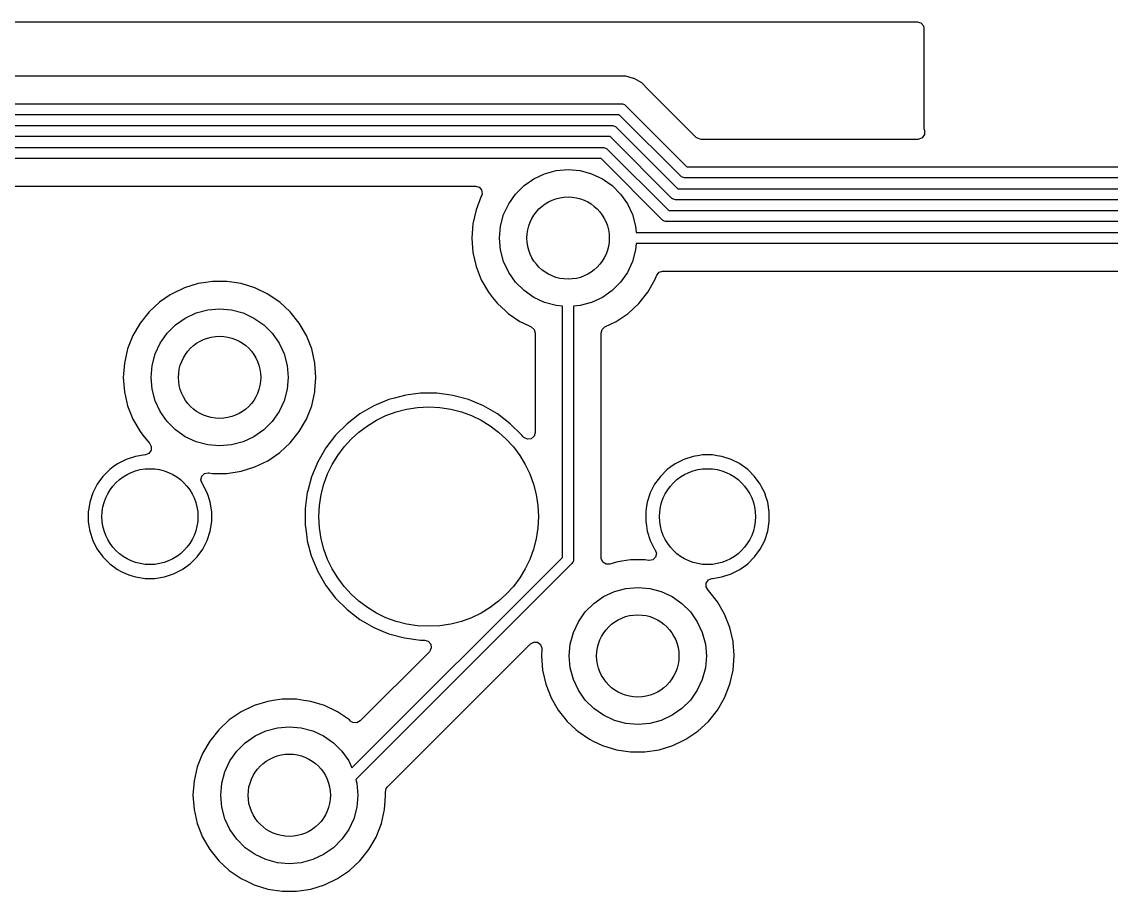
# Model space of a CAD drawing. Extents: x 98 to 223, y -135 to -41.
# Drawn here: x 156.73 to 176.58, y -61.92 to -46.06 of the extents above; entities that cross this region are included whole.
import ezdxf

# ---------------------------------------------------------------- set-up
doc = ezdxf.new("R2010")
doc.units = 0
doc.layers.add('BLACK', color=7, linetype='CONTINUOUS')

msp = doc.modelspace()

# ---------------------------------------------------------------- linework, layer by layer
at = {"layer": 'BLACK', "linetype": 'CONTINUOUS'}
for p, q in [((154.688392, -46.06175), (173.048, -46.06175)), ((173.048, -46.06175), (173.115039, -46.081435)), ((173.115039, -46.081435), (173.160794, -46.134239)), ((173.160794, -46.134239), (173.172, -46.18575)), ((173.172, -46.18575), (173.172, -48.008392)), ((167.574235, -47.05575), (151.481469, -47.05575)), ((167.574251, -47.055749), (167.574235, -47.05575)), ((167.581847, -47.055749), (167.574251, -47.055749)), ((167.739961, -47.055749), (167.581847, -47.055749)), ((167.880167, -47.093317), (167.739961, -47.055749)), ((167.892693, -47.096674), (167.880167, -47.093317)), ((167.892694, -47.096675), (167.892693, -47.096674)), ((167.934115, -47.12059), (167.892694, -47.096675)), ((167.934117, -47.120591), (167.934115, -47.12059)), ((168.029613, -47.175725), (167.934117, -47.120591)), ((168.029621, -47.175731), (168.029613, -47.175725)), ((168.148492, -47.294602), (168.029621, -47.175731)), ((168.148494, -47.294605), (168.148492, -47.294602)), ((169.023321, -48.169431), (168.148494, -47.294605)), ((151.222793, -47.55625), (167.660904, -47.55625)), ((167.660904, -47.55625), (167.680413, -47.558171)), ((167.680413, -47.558171), (167.716461, -47.573103)), ((167.716461, -47.573103), (167.731615, -47.585539)), ((167.731615, -47.585539), (168.852325, -48.70625)), ((167.619482, -47.75625), (151.181372, -47.75625)), ((168.740194, -48.876961), (167.619482, -47.75625)), ((151.057107, -47.95625), (167.495218, -47.95625)), ((167.495218, -47.95625), (167.514727, -47.958171)), ((167.514727, -47.958171), (167.550775, -47.973103)), ((167.550775, -47.973103), (167.565929, -47.985539)), ((167.565929, -47.985539), (168.686639, -49.10625)), ((173.172, -48.008392), (173.181911, -48.04538)), ((167.453796, -48.15625), (151.015686, -48.15625)), ((168.574508, -49.276961), (167.453796, -48.15625)), ((169.043963, -48.186065), (169.023321, -48.169431)), ((169.111002, -48.20575), (169.043963, -48.186065)), ((173.063282, -48.20575), (169.111002, -48.20575)), ((173.078002, -48.204873), (173.063282, -48.20575)), ((173.142231, -48.177369), (173.078002, -48.204873)), ((173.181394, -48.119507), (173.142231, -48.177369)), ((173.183057, -48.049657), (173.181394, -48.119507)), ((173.181911, -48.04538), (173.183057, -48.049657)), ((150.891422, -48.35625), (167.329532, -48.35625)), ((167.329532, -48.35625), (167.349041, -48.358171)), ((167.349041, -48.358171), (167.385089, -48.373103)), ((167.385089, -48.373103), (167.400243, -48.385539)), ((167.400243, -48.385539), (168.520953, -49.50625)), ((167.28811, -48.55625), (150.85, -48.55625)), ((168.408822, -49.676961), (167.28811, -48.55625)), ((166.0625, -48.923718), (166.259975, -48.831634)), ((166.259975, -48.831634), (166.47044, -48.77524)), ((166.47044, -48.77524), (166.6875, -48.75625)), ((166.6875, -48.75625), (166.90456, -48.77524)), ((166.90456, -48.77524), (167.115025, -48.831634)), ((167.115025, -48.831634), (167.3125, -48.923718)), ((168.852325, -48.70625), (186.04534, -48.70625)), ((165.884015, -49.048694), (166.0625, -48.923718)), ((167.3125, -48.923718), (167.490985, -49.048694)), ((168.755347, -48.889398), (168.740194, -48.876961)), ((168.791395, -48.904329), (168.755347, -48.889398)), ((168.810904, -48.90625), (168.791395, -48.904329)), ((186.003918, -48.90625), (168.810904, -48.90625)), ((150.770943, -49.05675), (164.999617, -49.05675)), ((164.999617, -49.05675), (165.066656, -49.076435)), ((165.066656, -49.076435), (165.112411, -49.129239)), ((165.122355, -49.198397), (165.107829, -49.240365)), ((165.112411, -49.129239), (165.122355, -49.198397)), ((165.604968, -49.38125), (165.729944, -49.202765)), ((165.729944, -49.202765), (165.884015, -49.048694)), ((167.490985, -49.048694), (167.645056, -49.202765)), ((167.645056, -49.202765), (167.770032, -49.38125)), ((168.686639, -49.10625), (185.879654, -49.10625)), ((165.10593, -49.244609), (165.010082, -49.488828)), ((165.107004, -49.242751), (165.10593, -49.244609)), ((165.10746, -49.241433), (165.107004, -49.242751)), ((165.107947, -49.240422), (165.10746, -49.241433)), ((165.107829, -49.240365), (165.107947, -49.240422)), ((165.512884, -49.578725), (165.604968, -49.38125)), ((167.770032, -49.38125), (167.862116, -49.578725)), ((168.589661, -49.289398), (168.574508, -49.276961)), ((168.625709, -49.304329), (168.589661, -49.289398)), ((168.645218, -49.30625), (168.625709, -49.304329)), ((185.838232, -49.30625), (168.645218, -49.30625)), ((165.010076, -49.488847), (164.951697, -49.744624)), ((165.010082, -49.488828), (165.010076, -49.488847)), ((165.45649, -49.78919), (165.512884, -49.578725)), ((167.862116, -49.578725), (167.91851, -49.78919)), ((168.520953, -49.50625), (185.713968, -49.50625)), ((164.951696, -49.744629), (164.932092, -50.006245)), ((164.951697, -49.744624), (164.951696, -49.744629)), ((165.4375, -50.00625), (165.45649, -49.78919)), ((167.91851, -49.78919), (167.928751, -49.90625)), ((168.423975, -49.689398), (168.408822, -49.676961)), ((168.460023, -49.704329), (168.423975, -49.689398)), ((168.479532, -49.70625), (168.460023, -49.704329)), ((185.672546, -49.70625), (168.479532, -49.70625)), ((164.932092, -50.006245), (164.932092, -50.006254)), ((164.932092, -50.006254), (164.951696, -50.26787)), ((165.45649, -50.22331), (165.4375, -50.00625)), ((167.928751, -49.90625), (185.548282, -49.90625)), ((165.512884, -50.433775), (165.45649, -50.22331)), ((167.91851, -50.22331), (167.862116, -50.433775)), ((167.928751, -50.10625), (167.91851, -50.22331)), ((185.50686, -50.10625), (167.928751, -50.10625)), ((164.951696, -50.26787), (164.951697, -50.267875)), ((164.951697, -50.267875), (165.010076, -50.523652)), ((165.010076, -50.523652), (165.010078, -50.523661)), ((165.010078, -50.523661), (165.01008, -50.523666)), ((165.01008, -50.523666), (165.105932, -50.767893)), ((165.604968, -50.63125), (165.512884, -50.433775)), ((167.862116, -50.433775), (167.770032, -50.63125)), ((168.34424, -50.630234), (168.41011, -50.606933)), ((168.41011, -50.606933), (168.416853, -50.60675)), ((168.416853, -50.60675), (184.857496, -50.60675)), ((160.044747, -50.820103), (159.946885, -50.834854)), ((160.206312, -50.79575), (160.044747, -50.820103)), ((160.206318, -50.79575), (160.206312, -50.79575)), ((160.468682, -50.79575), (160.206318, -50.79575)), ((160.468687, -50.79575), (160.468682, -50.79575)), ((160.603323, -50.816044), (160.468687, -50.79575)), ((160.728115, -50.834854), (160.603323, -50.816044)), ((165.105932, -50.767893), (165.237114, -50.995107)), ((165.729944, -50.809735), (165.604968, -50.63125)), ((165.884015, -50.963806), (165.729944, -50.809735)), ((167.645056, -50.809735), (167.490985, -50.963806)), ((167.770032, -50.63125), (167.645056, -50.809735)), ((168.137886, -50.995107), (168.269068, -50.767893)), ((168.269068, -50.767893), (168.301426, -50.685444)), ((168.301426, -50.685444), (168.34424, -50.630234)), ((159.696173, -50.912188), (159.459803, -51.026017)), ((159.946876, -50.834856), (159.696173, -50.912188)), ((159.946882, -50.834855), (159.946876, -50.834856)), ((159.946885, -50.834854), (159.946882, -50.834855)), ((160.728119, -50.834855), (160.728115, -50.834854)), ((160.728123, -50.834856), (160.728119, -50.834855)), ((160.978827, -50.912188), (160.728123, -50.834856)), ((161.215196, -51.026017), (160.978825, -50.912188)), ((160.978825, -50.912188), (160.978827, -50.912188)), ((165.237114, -50.995107), (165.312532, -51.089678)), ((166.0625, -51.088782), (165.884015, -50.963806)), ((167.490985, -50.963806), (167.3125, -51.088782)), ((167.974305, -51.200231), (168.137886, -50.995107)), ((159.24302, -51.173817), (159.050698, -51.352264)), ((159.434339, -51.043378), (159.24302, -51.173817)), ((159.459796, -51.026022), (159.434339, -51.043378)), ((159.459802, -51.026018), (159.459796, -51.026021)), ((159.459796, -51.026021), (159.459796, -51.026022)), ((159.459803, -51.026017), (159.459802, -51.026018)), ((161.215197, -51.026018), (161.215196, -51.026017)), ((161.2152, -51.02602), (161.215197, -51.026018)), ((161.215204, -51.026022), (161.2152, -51.02602)), ((161.406091, -51.156167), (161.215204, -51.026022)), ((161.431979, -51.173817), (161.406091, -51.156167)), ((161.624301, -51.352264), (161.431979, -51.173817)), ((165.312532, -51.089678), (165.400698, -51.200235)), ((165.400698, -51.200235), (165.54675, -51.33575)), ((166.259975, -51.180866), (166.0625, -51.088782)), ((166.47044, -51.23726), (166.259975, -51.180866)), ((167.115025, -51.180866), (166.90456, -51.23726)), ((167.3125, -51.088782), (167.115025, -51.180866)), ((167.781979, -51.378683), (167.974305, -51.200231)), ((159.050698, -51.352264), (158.887114, -51.557393)), ((159.7125, -51.463718), (159.909975, -51.371634)), ((159.909975, -51.371634), (160.12044, -51.31524)), ((160.12044, -51.31524), (160.3375, -51.29625)), ((160.3375, -51.29625), (160.55456, -51.31524)), ((160.55456, -51.31524), (160.765025, -51.371634)), ((160.765025, -51.371634), (160.9625, -51.463718)), ((161.624304, -51.352268), (161.624301, -51.352264)), ((161.624305, -51.352269), (161.624304, -51.352268)), ((161.787886, -51.557393), (161.624305, -51.352269)), ((165.54675, -51.33575), (165.593021, -51.378683)), ((165.593021, -51.378683), (165.809796, -51.526478)), ((166.5875, -51.247501), (166.47044, -51.23726)), ((166.5875, -55.82823), (166.5875, -51.247501)), ((166.90456, -51.23726), (166.7875, -51.247501)), ((166.7875, -51.247501), (166.7875, -55.869652)), ((167.565204, -51.526478), (167.781979, -51.378683)), ((158.887114, -51.557393), (158.755932, -51.784606)), ((159.379944, -51.742765), (159.534015, -51.588694)), ((159.534015, -51.588694), (159.7125, -51.463718)), ((160.9625, -51.463718), (161.140985, -51.588694)), ((161.140985, -51.588694), (161.295056, -51.742765)), ((161.919068, -51.784607), (161.787886, -51.557393)), ((165.809796, -51.526478), (165.809801, -51.52648)), ((165.809801, -51.52648), (165.809802, -51.526481)), ((165.809802, -51.526481), (165.809803, -51.526482)), ((165.809803, -51.526482), (165.953801, -51.595827)), ((165.953801, -51.595827), (166.016801, -51.626166)), ((167.358198, -51.626166), (167.565204, -51.526478)), ((158.755932, -51.784606), (158.660082, -52.028828)), ((159.254968, -51.92125), (159.379944, -51.742765)), ((161.295056, -51.742765), (161.420032, -51.92125)), ((162.01492, -52.028834), (161.919068, -51.784607)), ((166.016801, -51.626166), (166.068661, -51.672988)), ((166.068661, -51.672988), (166.087, -51.737886)), ((166.087, -51.737886), (166.087, -53.551711)), ((167.288, -51.737886), (167.307685, -51.670847)), ((167.288, -55.832864), (167.288, -51.737886)), ((167.307685, -51.670847), (167.358198, -51.626166)), ((159.162884, -52.118725), (159.254968, -51.92125)), ((161.420032, -51.92125), (161.512116, -52.118725)), ((158.660076, -52.028847), (158.601697, -52.284624)), ((158.660082, -52.028828), (158.660076, -52.028847)), ((159.10649, -52.32919), (159.162884, -52.118725)), ((161.512116, -52.118725), (161.56851, -52.32919)), ((162.073302, -52.28462), (162.01492, -52.028834)), ((158.601696, -52.284629), (158.582092, -52.546245)), ((158.601697, -52.284624), (158.601696, -52.284629)), ((159.0875, -52.54625), (159.10649, -52.32919)), ((161.56851, -52.32919), (161.5875, -52.54625)), ((162.073302, -52.284624), (162.073302, -52.28462)), ((162.073303, -52.284629), (162.073302, -52.284624)), ((162.092908, -52.546245), (162.073303, -52.284629)), ((158.582092, -52.546245), (158.582092, -52.546254)), ((158.582092, -52.546254), (158.601696, -52.80787)), ((159.10649, -52.76331), (159.0875, -52.54625)), ((161.5875, -52.54625), (161.56851, -52.76331)), ((162.074947, -52.785931), (162.092908, -52.546254)), ((162.092908, -52.546254), (162.092908, -52.546245)), ((159.162884, -52.973775), (159.10649, -52.76331)), ((161.56851, -52.76331), (161.512116, -52.973775)), ((162.073302, -52.80788), (162.074947, -52.785931)), ((158.601696, -52.80787), (158.601697, -52.807875)), ((158.601697, -52.807875), (158.660076, -53.063652)), ((159.254968, -53.17125), (159.162884, -52.973775)), ((161.512116, -52.973775), (161.420032, -53.17125)), ((162.01492, -53.063666), (162.073302, -52.80788)), ((163.422538, -52.950614), (163.149999, -53.063504)), ((163.422548, -52.950611), (163.422538, -52.950614)), ((163.526326, -52.922804), (163.422548, -52.950611)), ((163.707507, -52.874257), (163.526326, -52.922804)), ((163.729018, -52.871425), (163.707507, -52.874257)), ((163.999986, -52.83575), (163.729018, -52.871425)), ((163.999994, -52.83575), (163.999986, -52.83575)), ((164.295006, -52.83575), (163.999994, -52.83575)), ((164.295013, -52.83575), (164.295006, -52.83575)), ((164.507716, -52.863754), (164.295013, -52.83575)), ((164.587493, -52.874257), (164.507716, -52.863754)), ((164.872452, -52.950611), (164.587493, -52.874257)), ((164.872454, -52.950612), (164.872452, -52.950611)), ((164.872461, -52.950614), (164.872454, -52.950612)), ((165.145, -53.063504), (164.872461, -52.950614)), ((158.660076, -53.063652), (158.660078, -53.063661)), ((158.660078, -53.063661), (158.66008, -53.063666)), ((158.66008, -53.063666), (158.755932, -53.307893)), ((159.379944, -53.349735), (159.254968, -53.17125)), ((161.420032, -53.17125), (161.295056, -53.349735)), ((161.919068, -53.307893), (162.01492, -53.063666)), ((163.149989, -53.063508), (162.894506, -53.211011)), ((163.149999, -53.063504), (163.149989, -53.063508)), ((165.14501, -53.063508), (165.145, -53.063504)), ((165.400493, -53.211011), (165.14501, -53.063508)), ((158.755932, -53.307893), (158.887114, -53.535107)), ((159.534015, -53.503806), (159.379944, -53.349735)), ((161.295056, -53.349735), (161.140985, -53.503806)), ((161.787886, -53.535107), (161.919068, -53.307893)), ((162.660452, -53.390608), (162.451858, -53.599202)), ((162.660459, -53.390602), (162.660452, -53.390608)), ((162.894506, -53.211011), (162.660459, -53.390602)), ((165.63454, -53.390602), (165.400493, -53.211011)), ((165.634547, -53.390608), (165.63454, -53.390602)), ((165.843144, -53.599205), (165.634547, -53.390608)), ((158.887114, -53.535107), (158.938233, -53.599208)), ((158.938233, -53.599208), (159.050697, -53.740234)), ((159.7125, -53.628782), (159.534015, -53.503806)), ((161.140985, -53.503806), (160.9625, -53.628782)), ((161.624305, -53.740231), (161.787886, -53.535107)), ((162.451852, -53.599209), (162.272261, -53.833256)), ((162.451858, -53.599202), (162.451852, -53.599209)), ((165.864625, -53.627199), (165.843144, -53.599205)), ((166.087, -53.551711), (166.067315, -53.61875)), ((159.050697, -53.740234), (159.056877, -53.745967)), ((159.056877, -53.745967), (159.092633, -53.805994)), ((159.909975, -53.720866), (159.7125, -53.628782)), ((160.12044, -53.77726), (159.909975, -53.720866)), ((160.3375, -53.79625), (160.12044, -53.77726)), ((160.55456, -53.77726), (160.3375, -53.79625)), ((160.765025, -53.720866), (160.55456, -53.77726)), ((160.9625, -53.628782), (160.765025, -53.720866)), ((161.431979, -53.918683), (161.624305, -53.740231)), ((165.881797, -53.645424), (165.864625, -53.627199)), ((165.945353, -53.674449), (165.881797, -53.645424)), ((166.014511, -53.664505), (165.945353, -53.674449)), ((166.067315, -53.61875), (166.014511, -53.664505)), ((158.803943, -53.988464), (158.63546, -54.043206)), ((158.978928, -53.960748), (158.803943, -53.988464)), ((158.982288, -53.960484), (158.978928, -53.960748)), ((158.986006, -53.960134), (158.982288, -53.960484)), ((159.050511, -53.933285), (158.986006, -53.960134)), ((159.09026, -53.875824), (159.050511, -53.933285)), ((159.092633, -53.805994), (159.09026, -53.875824)), ((161.215204, -54.066478), (161.431979, -53.918683)), ((162.272261, -53.833256), (162.124758, -54.088739)), ((168.963943, -53.988464), (168.79546, -54.043206)), ((169.080595, -53.969988), (168.963943, -53.988464)), ((169.138921, -53.96075), (169.080595, -53.969988)), ((169.316079, -53.96075), (169.138921, -53.96075)), ((169.403567, -53.974607), (169.316079, -53.96075)), ((169.491056, -53.988464), (169.403567, -53.974607)), ((169.659539, -54.043206), (169.491056, -53.988464)), ((158.399604, -54.180311), (158.334286, -54.227767)), ((158.477609, -54.123636), (158.399604, -54.180311)), ((158.635457, -54.043207), (158.477609, -54.123636)), ((158.63546, -54.043206), (158.635457, -54.043207)), ((160.728115, -54.257646), (160.978823, -54.180313)), ((160.978823, -54.180313), (161.215204, -54.066478)), ((162.124754, -54.088749), (162.011864, -54.361288)), ((162.124758, -54.088739), (162.124754, -54.088749)), ((168.559604, -54.180311), (168.494286, -54.227767)), ((168.637609, -54.123636), (168.559604, -54.180311)), ((168.795457, -54.043207), (168.637609, -54.123636)), ((168.79546, -54.043206), (168.795457, -54.043207)), ((169.659542, -54.043207), (169.659539, -54.043206)), ((169.808558, -54.119136), (169.659542, -54.043207)), ((169.81739, -54.123636), (169.808558, -54.119136)), ((169.960714, -54.227767), (169.81739, -54.123636)), ((158.209017, -54.353036), (158.167574, -54.410078)), ((158.209019, -54.353034), (158.209017, -54.353036)), ((158.334283, -54.227769), (158.209019, -54.353033)), ((158.209019, -54.353033), (158.209019, -54.353034)), ((158.334284, -54.227769), (158.334283, -54.227769)), ((158.334286, -54.227767), (158.334284, -54.227769)), ((159.996222, -54.416222), (160.012048, -54.348168)), ((160.012048, -54.348168), (160.062154, -54.299473)), ((160.062154, -54.299473), (160.130632, -54.285598)), ((160.130632, -54.285598), (160.138492, -54.286526)), ((160.138492, -54.286526), (160.206318, -54.29675)), ((160.206318, -54.29675), (160.468682, -54.29675)), ((160.468682, -54.29675), (160.728115, -54.257646)), ((162.011861, -54.361298), (161.944084, -54.614249)), ((162.011864, -54.361288), (162.011861, -54.361298)), ((168.369017, -54.353036), (168.327574, -54.410078)), ((168.369019, -54.353034), (168.369017, -54.353036)), ((168.494283, -54.227769), (168.369019, -54.353033)), ((168.369019, -54.353033), (168.369019, -54.353034)), ((168.494284, -54.227769), (168.494283, -54.227769)), ((168.494286, -54.227767), (168.494284, -54.227769)), ((170.085983, -54.353036), (169.960714, -54.227767)), ((170.190114, -54.49636), (170.085983, -54.353036)), ((158.104886, -54.496359), (158.024457, -54.654207)), ((158.167574, -54.410078), (158.104886, -54.496359)), ((160.019702, -54.482028), (159.996222, -54.416222)), ((160.028712, -54.49443), (160.019702, -54.482028)), ((160.030114, -54.49636), (160.028712, -54.49443)), ((160.075661, -54.58575), (160.030114, -54.49636)), ((160.110542, -54.654207), (160.075661, -54.58575)), ((168.264886, -54.496359), (168.184457, -54.654207)), ((168.327574, -54.410078), (168.264886, -54.496359)), ((170.213005, -54.541286), (170.190114, -54.49636)), ((170.270542, -54.654207), (170.213005, -54.541286)), ((158.024456, -54.65421), (157.969714, -54.822693)), ((158.024457, -54.654207), (158.024456, -54.65421)), ((160.110543, -54.65421), (160.110542, -54.654207)), ((160.131751, -54.719483), (160.110543, -54.65421)), ((160.165286, -54.822695), (160.131751, -54.719483)), ((161.935506, -54.646265), (161.897, -54.938736)), ((161.935508, -54.646254), (161.935506, -54.646265)), ((161.944084, -54.614249), (161.935508, -54.646254)), ((168.184456, -54.65421), (168.129714, -54.822693)), ((168.184457, -54.654207), (168.184456, -54.65421)), ((170.270543, -54.65421), (170.270542, -54.654207)), ((170.291751, -54.719483), (170.270543, -54.65421)), ((170.325286, -54.822695), (170.291751, -54.719483)), ((157.951333, -54.938744), (157.942, -54.997671)), ((157.969714, -54.822693), (157.951333, -54.938744)), ((160.193, -54.997671), (160.165286, -54.822695)), ((161.897, -54.938736), (161.897, -55.233763)), ((168.111333, -54.938744), (168.102, -54.997671)), ((168.129714, -54.822693), (168.111333, -54.938744)), ((170.353, -54.997671), (170.325286, -54.822695)), ((157.942, -54.997671), (157.942, -55.174829)), ((157.942, -55.174829), (157.954778, -55.255506)), ((160.165286, -55.349805), (160.193, -55.174829)), ((160.193, -55.174829), (160.193, -54.997671)), ((168.102, -54.997671), (168.102, -55.174829)), ((168.102, -55.174829), (168.114778, -55.255506)), ((170.325286, -55.349805), (170.353, -55.174829)), ((170.353, -55.174829), (170.353, -54.997671)), ((157.954778, -55.255506), (157.969714, -55.349806)), ((157.969714, -55.349806), (158.024456, -55.518289)), ((160.110542, -55.518292), (160.165286, -55.349805)), ((161.897, -55.233763), (161.91938, -55.403749)), ((168.114778, -55.255506), (168.129714, -55.349806)), ((168.129714, -55.349806), (168.184456, -55.518289)), ((170.270542, -55.518292), (170.325286, -55.349805)), ((158.024456, -55.518289), (158.024457, -55.518292)), ((158.024457, -55.518292), (158.096274, -55.659239)), ((160.030114, -55.67614), (160.110542, -55.518292)), ((161.91938, -55.403749), (161.935507, -55.526243)), ((161.935507, -55.526243), (162.008439, -55.798431)), ((168.184456, -55.518289), (168.184457, -55.518292)), ((168.184457, -55.518292), (168.264887, -55.676142)), ((170.190114, -55.67614), (170.270542, -55.518292)), ((158.096274, -55.659239), (158.104886, -55.67614)), ((158.104886, -55.67614), (158.209017, -55.819464)), ((159.925983, -55.819464), (160.030114, -55.67614)), ((168.264887, -55.676142), (168.275298, -55.690472)), ((168.275298, -55.690472), (168.298777, -55.756279)), ((168.298777, -55.756279), (168.282951, -55.824332)), ((170.085983, -55.819464), (170.190114, -55.67614)), ((158.209017, -55.819464), (158.334286, -55.944733)), ((158.334286, -55.944733), (158.47761, -56.048864)), ((159.65739, -56.048864), (159.800714, -55.944733)), ((159.800714, -55.944733), (159.925983, -55.819464)), ((162.008439, -55.798431), (162.011861, -55.811201)), ((162.011861, -55.811201), (162.011864, -55.811211)), ((162.011864, -55.811211), (162.124754, -56.08375)), ((162.748689, -59.66704), (166.5875, -55.82823)), ((166.758211, -55.940363), (162.819675, -59.878898)), ((166.770647, -55.925209), (166.758211, -55.940363)), ((166.772324, -55.921161), (166.770647, -55.925209)), ((166.785579, -55.889161), (166.772324, -55.921161)), ((166.7875, -55.869652), (166.785579, -55.889161)), ((167.289513, -55.852178), (167.288, -55.832864)), ((167.3194, -55.915334), (167.289513, -55.852178)), ((167.378686, -55.952305), (167.3194, -55.915334)), ((167.448549, -55.951355), (167.378686, -55.952305)), ((167.566872, -55.914857), (167.448549, -55.951355)), ((167.566882, -55.914855), (167.566872, -55.914857)), ((167.566885, -55.914854), (167.566882, -55.914855)), ((167.664747, -55.900103), (167.566885, -55.914854)), ((167.826312, -55.87575), (167.664747, -55.900103)), ((167.826318, -55.87575), (167.826312, -55.87575)), ((168.088682, -55.87575), (167.826318, -55.87575)), ((168.088689, -55.87575), (168.088682, -55.87575)), ((168.156498, -55.885971), (168.088689, -55.87575)), ((168.164366, -55.886901), (168.156498, -55.885971)), ((168.232844, -55.873026), (168.164366, -55.886901)), ((168.282951, -55.824332), (168.232844, -55.873026)), ((169.81739, -56.048864), (169.960714, -55.944733)), ((169.960714, -55.944733), (170.085983, -55.819464)), ((158.47761, -56.048864), (158.546077, -56.08375)), ((158.546077, -56.08375), (158.635457, -56.129292)), ((158.635457, -56.129292), (158.63546, -56.129293)), ((158.63546, -56.129293), (158.719701, -56.156664)), ((158.719701, -56.156664), (158.803945, -56.184036)), ((159.331055, -56.184036), (159.499542, -56.129292)), ((159.499542, -56.129292), (159.65739, -56.048864)), ((162.124754, -56.08375), (162.124758, -56.08376)), ((162.124758, -56.08376), (162.272261, -56.339243)), ((169.491055, -56.184036), (169.659542, -56.129292)), ((169.659542, -56.129292), (169.81739, -56.048864)), ((158.803945, -56.184036), (158.978921, -56.21175)), ((158.978921, -56.21175), (158.978922, -56.21175)), ((158.978922, -56.21175), (159.156078, -56.21175)), ((159.156078, -56.21175), (159.156079, -56.21175)), ((159.156079, -56.21175), (159.331055, -56.184036)), ((162.272261, -56.339243), (162.451852, -56.57329)), ((167.74044, -56.39524), (167.9575, -56.37625)), ((167.9575, -56.37625), (168.17456, -56.39524)), ((169.202366, -56.366504), (169.204739, -56.296675)), ((169.238122, -56.426531), (169.202366, -56.366504)), ((169.204739, -56.296675), (169.244488, -56.239214)), ((169.244488, -56.239214), (169.308993, -56.212365)), ((169.308993, -56.212365), (169.312727, -56.212014)), ((169.312727, -56.212014), (169.316076, -56.21175)), ((169.316076, -56.21175), (169.316079, -56.21175)), ((169.316079, -56.21175), (169.491055, -56.184036)), ((162.451852, -56.57329), (162.451858, -56.573297)), ((162.451858, -56.573297), (162.660452, -56.781891)), ((167.154015, -56.668694), (167.3325, -56.543718)), ((167.3325, -56.543718), (167.529975, -56.451634)), ((167.529975, -56.451634), (167.74044, -56.39524)), ((168.17456, -56.39524), (168.385025, -56.451634)), ((168.385025, -56.451634), (168.5825, -56.543718)), ((168.5825, -56.543718), (168.760985, -56.668694)), ((169.244298, -56.432261), (169.238122, -56.426531)), ((169.244299, -56.432262), (169.244298, -56.432261)), ((169.244303, -56.432267), (169.244299, -56.432262)), ((169.244305, -56.432269), (169.244303, -56.432267)), ((169.407886, -56.637393), (169.244305, -56.432269)), ((166.999944, -56.822765), (167.154015, -56.668694)), ((168.760985, -56.668694), (168.915056, -56.822765)), ((169.539068, -56.864607), (169.407886, -56.637393)), ((162.660452, -56.781891), (162.660459, -56.781897)), ((162.660459, -56.781897), (162.894506, -56.961488)), ((162.894506, -56.961488), (163.149989, -57.108991)), ((166.874968, -57.00125), (166.999944, -56.822765)), ((168.915056, -56.822765), (169.040032, -57.00125)), ((169.63492, -57.108834), (169.539068, -56.864607)), ((163.149989, -57.108991), (163.14999, -57.108991)), ((163.14999, -57.108991), (163.149993, -57.108993)), ((163.149993, -57.108993), (163.360796, -57.19631)), ((166.782884, -57.198725), (166.874968, -57.00125)), ((169.040032, -57.00125), (169.132116, -57.198725)), ((169.693302, -57.36462), (169.63492, -57.108834)), ((163.360796, -57.19631), (163.379222, -57.203943)), ((163.379222, -57.203943), (163.422548, -57.221889)), ((163.422548, -57.221889), (163.707507, -57.298243)), ((163.707507, -57.298243), (163.999994, -57.33675)), ((163.999994, -57.33675), (164.000001, -57.33675)), ((164.000001, -57.33675), (164.071804, -57.33675)), ((164.071804, -57.33675), (164.138843, -57.356435)), ((164.138843, -57.356435), (164.184598, -57.409239)), ((166.72649, -57.40919), (166.782884, -57.198725)), ((169.132116, -57.198725), (169.18851, -57.40919)), ((169.693302, -57.364624), (169.693302, -57.36462)), ((169.693303, -57.364629), (169.693302, -57.364624)), ((169.694374, -57.378921), (169.693303, -57.364629)), ((164.159485, -57.548431), (162.896469, -58.811446)), ((163.394568, -60.011817), (165.999968, -57.406417)), ((164.165517, -57.541953), (164.159485, -57.548431)), ((164.194542, -57.478397), (164.165517, -57.541953)), ((164.184598, -57.409239), (164.194542, -57.478397)), ((165.999968, -57.406417), (166.061289, -57.372934)), ((166.061289, -57.372934), (166.130981, -57.377918)), ((166.130981, -57.377918), (166.186914, -57.41979)), ((166.186914, -57.41979), (166.211331, -57.485254)), ((166.2113, -57.503366), (166.202092, -57.626245)), ((166.211331, -57.485254), (166.2113, -57.503366)), ((166.7075, -57.62625), (166.72649, -57.40919)), ((169.18851, -57.40919), (169.2075, -57.62625)), ((169.712065, -57.615006), (169.694374, -57.378921)), ((166.202092, -57.626245), (166.202092, -57.626254)), ((166.202092, -57.626254), (166.221696, -57.88787)), ((166.72649, -57.84331), (166.7075, -57.62625)), ((169.2075, -57.62625), (169.18851, -57.84331)), ((169.693302, -57.88788), (169.712908, -57.62625)), ((169.712908, -57.62625), (169.712065, -57.615006)), ((166.221696, -57.88787), (166.221697, -57.887875)), ((166.221697, -57.887875), (166.280076, -58.143652)), ((166.782884, -58.053775), (166.72649, -57.84331)), ((169.18851, -57.84331), (169.132116, -58.053775)), ((169.63492, -58.143666), (169.693302, -57.88788)), ((166.280076, -58.143652), (166.280078, -58.143661)), ((166.280078, -58.143661), (166.28008, -58.143666)), ((166.28008, -58.143666), (166.375932, -58.387893)), ((166.874968, -58.25125), (166.782884, -58.053775)), ((169.132116, -58.053775), (169.040032, -58.25125)), ((169.539068, -58.387893), (169.63492, -58.143666)), ((166.999944, -58.429735), (166.874968, -58.25125)), ((169.040032, -58.25125), (168.915056, -58.429735)), ((160.966173, -58.532188), (160.729803, -58.646017)), ((161.216876, -58.454856), (160.966173, -58.532188)), ((161.216882, -58.454855), (161.216876, -58.454856)), ((161.216885, -58.454854), (161.216882, -58.454855)), ((161.314747, -58.440103), (161.216885, -58.454854)), ((161.476312, -58.41575), (161.314747, -58.440103)), ((161.476318, -58.41575), (161.476312, -58.41575)), ((161.738682, -58.41575), (161.476318, -58.41575)), ((161.738687, -58.41575), (161.738682, -58.41575)), ((161.873323, -58.436044), (161.738687, -58.41575)), ((161.998115, -58.454854), (161.873323, -58.436044)), ((161.998119, -58.454855), (161.998115, -58.454854)), ((161.998123, -58.454856), (161.998119, -58.454855)), ((162.248827, -58.532188), (161.998123, -58.454856)), ((162.485196, -58.646017), (162.248825, -58.532188)), ((162.248825, -58.532188), (162.248827, -58.532188)), ((166.375932, -58.387893), (166.507114, -58.615107)), ((167.154015, -58.583806), (166.999944, -58.429735)), ((168.915056, -58.429735), (168.760985, -58.583806)), ((169.407886, -58.615107), (169.539068, -58.387893)), ((160.729802, -58.646018), (160.51302, -58.793817)), ((160.729803, -58.646017), (160.729802, -58.646018)), ((162.485197, -58.646018), (162.485196, -58.646017)), ((162.4852, -58.64602), (162.485197, -58.646018)), ((162.485204, -58.646022), (162.4852, -58.64602)), ((162.701979, -58.793817), (162.485204, -58.646022)), ((166.507114, -58.615107), (166.630318, -58.7696)), ((167.3325, -58.708782), (167.154015, -58.583806)), ((167.529975, -58.800866), (167.3325, -58.708782)), ((168.5825, -58.708782), (168.385025, -58.800866)), ((168.760985, -58.583806), (168.5825, -58.708782)), ((169.244305, -58.820231), (169.407886, -58.615107)), ((160.51302, -58.793817), (160.320698, -58.972264)), ((161.179975, -58.991634), (161.39044, -58.93524)), ((161.39044, -58.93524), (161.6075, -58.91625)), ((161.6075, -58.91625), (161.82456, -58.93524)), ((161.82456, -58.93524), (162.035025, -58.991634)), ((162.701983, -58.79382), (162.701979, -58.793817)), ((162.724446, -58.814663), (162.701983, -58.79382)), ((162.765454, -58.839947), (162.724446, -58.814663)), ((162.835146, -58.844931), (162.765454, -58.839947)), ((162.896469, -58.811446), (162.835146, -58.844931)), ((166.630318, -58.7696), (166.670698, -58.820235)), ((166.670698, -58.820235), (166.834548, -58.972264)), ((167.74044, -58.85726), (167.529975, -58.800866)), ((167.9575, -58.87625), (167.74044, -58.85726)), ((168.17456, -58.85726), (167.9575, -58.87625)), ((168.385025, -58.800866), (168.17456, -58.85726)), ((169.051979, -58.998683), (169.244305, -58.820231)), ((160.320698, -58.972264), (160.157114, -59.177393)), ((160.804015, -59.208694), (160.9825, -59.083718)), ((160.9825, -59.083718), (161.179975, -58.991634)), ((162.035025, -58.991634), (162.2325, -59.083718)), ((162.2325, -59.083718), (162.410985, -59.208694)), ((166.834548, -58.972264), (166.863021, -58.998683)), ((166.863021, -58.998683), (167.079796, -59.146478)), ((167.079796, -59.146478), (167.079801, -59.14648)), ((167.079801, -59.14648), (167.079802, -59.146481)), ((167.079802, -59.146481), (167.079803, -59.146482)), ((167.079803, -59.146482), (167.146153, -59.178434)), ((168.785611, -59.17036), (168.835196, -59.146482)), ((168.835196, -59.146481), (168.835204, -59.146478)), ((168.835196, -59.146482), (168.835196, -59.146481)), ((168.835204, -59.146478), (169.051979, -58.998683)), ((160.157114, -59.177393), (160.025932, -59.404606)), ((160.649944, -59.362765), (160.804015, -59.208694)), ((162.410985, -59.208694), (162.565056, -59.362765)), ((167.146153, -59.178434), (167.316173, -59.260311)), ((167.316173, -59.260311), (167.316174, -59.260311)), ((167.316174, -59.260311), (167.316177, -59.260313)), ((167.316177, -59.260313), (167.566885, -59.337646)), ((167.566885, -59.337646), (167.826318, -59.37675)), ((168.088682, -59.37675), (168.348115, -59.337646)), ((168.348115, -59.337646), (168.598823, -59.260313)), ((168.598823, -59.260313), (168.785611, -59.17036)), ((160.025932, -59.404606), (159.930082, -59.648828)), ((160.432884, -59.738725), (160.524968, -59.54125)), ((160.524968, -59.54125), (160.649944, -59.362765)), ((162.565056, -59.362765), (162.690032, -59.54125)), ((162.690032, -59.54125), (162.748689, -59.66704)), ((167.826318, -59.37675), (168.088682, -59.37675)), ((159.930076, -59.648847), (159.871697, -59.904624)), ((159.930082, -59.648828), (159.930076, -59.648847)), ((160.37649, -59.94919), (160.432884, -59.738725)), ((159.871696, -59.904629), (159.852092, -60.166245)), ((159.871697, -59.904624), (159.871696, -59.904629)), ((160.3575, -60.16625), (160.37649, -59.94919)), ((162.819675, -59.878898), (162.83851, -59.94919)), ((162.83851, -59.94919), (162.8575, -60.16625)), ((163.358599, -60.10876), (163.373217, -60.04044)), ((163.360336, -60.131933), (163.358599, -60.10876)), ((163.362908, -60.166249), (163.360336, -60.131933)), ((163.373217, -60.04044), (163.394568, -60.011817)), ((159.852092, -60.166245), (159.852092, -60.166254)), ((159.852092, -60.166254), (159.871696, -60.42787)), ((160.37649, -60.38331), (160.3575, -60.16625)), ((162.8575, -60.16625), (162.83851, -60.38331)), ((163.343302, -60.42788), (163.355041, -60.271232)), ((163.355041, -60.271232), (163.362908, -60.166254)), ((163.362908, -60.166254), (163.362908, -60.166249)), ((159.871696, -60.42787), (159.871697, -60.427875)), ((159.871697, -60.427875), (159.930076, -60.683652)), ((160.432884, -60.593775), (160.37649, -60.38331)), ((162.83851, -60.38331), (162.782116, -60.593775)), ((163.28492, -60.683666), (163.343302, -60.42788)), ((159.930076, -60.683652), (159.930078, -60.683661)), ((159.930078, -60.683661), (159.93008, -60.683666)), ((159.93008, -60.683666), (160.025932, -60.927893)), ((160.524968, -60.79125), (160.432884, -60.593775)), ((162.782116, -60.593775), (162.690032, -60.79125)), ((163.189068, -60.927893), (163.28492, -60.683666)), ((160.025932, -60.927893), (160.157114, -61.155107)), ((160.649944, -60.969735), (160.524968, -60.79125)), ((162.690032, -60.79125), (162.565056, -60.969735)), ((163.057886, -61.155107), (163.189068, -60.927893)), ((160.804015, -61.123806), (160.649944, -60.969735)), ((160.9825, -61.248782), (160.804015, -61.123806)), ((162.410985, -61.123806), (162.2325, -61.248782)), ((162.565056, -60.969735), (162.410985, -61.123806)), ((160.157114, -61.155107), (160.280323, -61.309606)), ((160.280323, -61.309606), (160.320698, -61.360235)), ((161.179975, -61.340866), (160.9825, -61.248782)), ((161.39044, -61.39726), (161.179975, -61.340866)), ((162.035025, -61.340866), (161.82456, -61.39726)), ((162.2325, -61.248782), (162.035025, -61.340866)), ((162.894305, -61.360231), (163.057886, -61.155107)), ((160.320698, -61.360235), (160.501214, -61.527728)), ((160.501214, -61.527728), (160.513021, -61.538683)), ((160.513021, -61.538683), (160.729796, -61.686478)), ((161.6075, -61.41625), (161.39044, -61.39726)), ((161.82456, -61.39726), (161.6075, -61.41625)), ((162.485204, -61.686478), (162.701979, -61.538683)), ((162.701979, -61.538683), (162.894305, -61.360231)), ((160.729796, -61.686478), (160.729801, -61.68648)), ((160.729801, -61.68648), (160.729802, -61.686481)), ((160.729802, -61.686481), (160.729803, -61.686482)), ((160.729803, -61.686482), (160.831215, -61.735319)), ((160.831215, -61.735319), (160.966173, -61.800311)), ((162.248823, -61.800313), (162.485204, -61.686478)), ((160.966173, -61.800311), (160.966174, -61.800311)), ((160.966174, -61.800311), (160.966177, -61.800313)), ((160.966177, -61.800313), (161.216885, -61.877646)), ((161.216885, -61.877646), (161.476318, -61.91675)), ((161.476318, -61.91675), (161.738682, -61.91675)), ((161.738682, -61.91675), (161.998115, -61.877646)), ((161.998115, -61.877646), (162.248823, -61.800313))]:
    msp.add_line(p, q, dxfattribs=at)
at = {"layer": 'BLACK'}
for centre, radius in [((166.6875, -50.00625), 0.75), ((160.3375, -52.54625), 0.75), ((164.1475, -55.08625), 2), ((159.0675, -55.08625), 0.875), ((169.2275, -55.08625), 0.875), ((167.9575, -57.62625), 0.75), ((161.6075, -60.16625), 0.75)]:
    msp.add_circle(centre, radius, dxfattribs=at)

doc.saveas('drawing.dxf')
